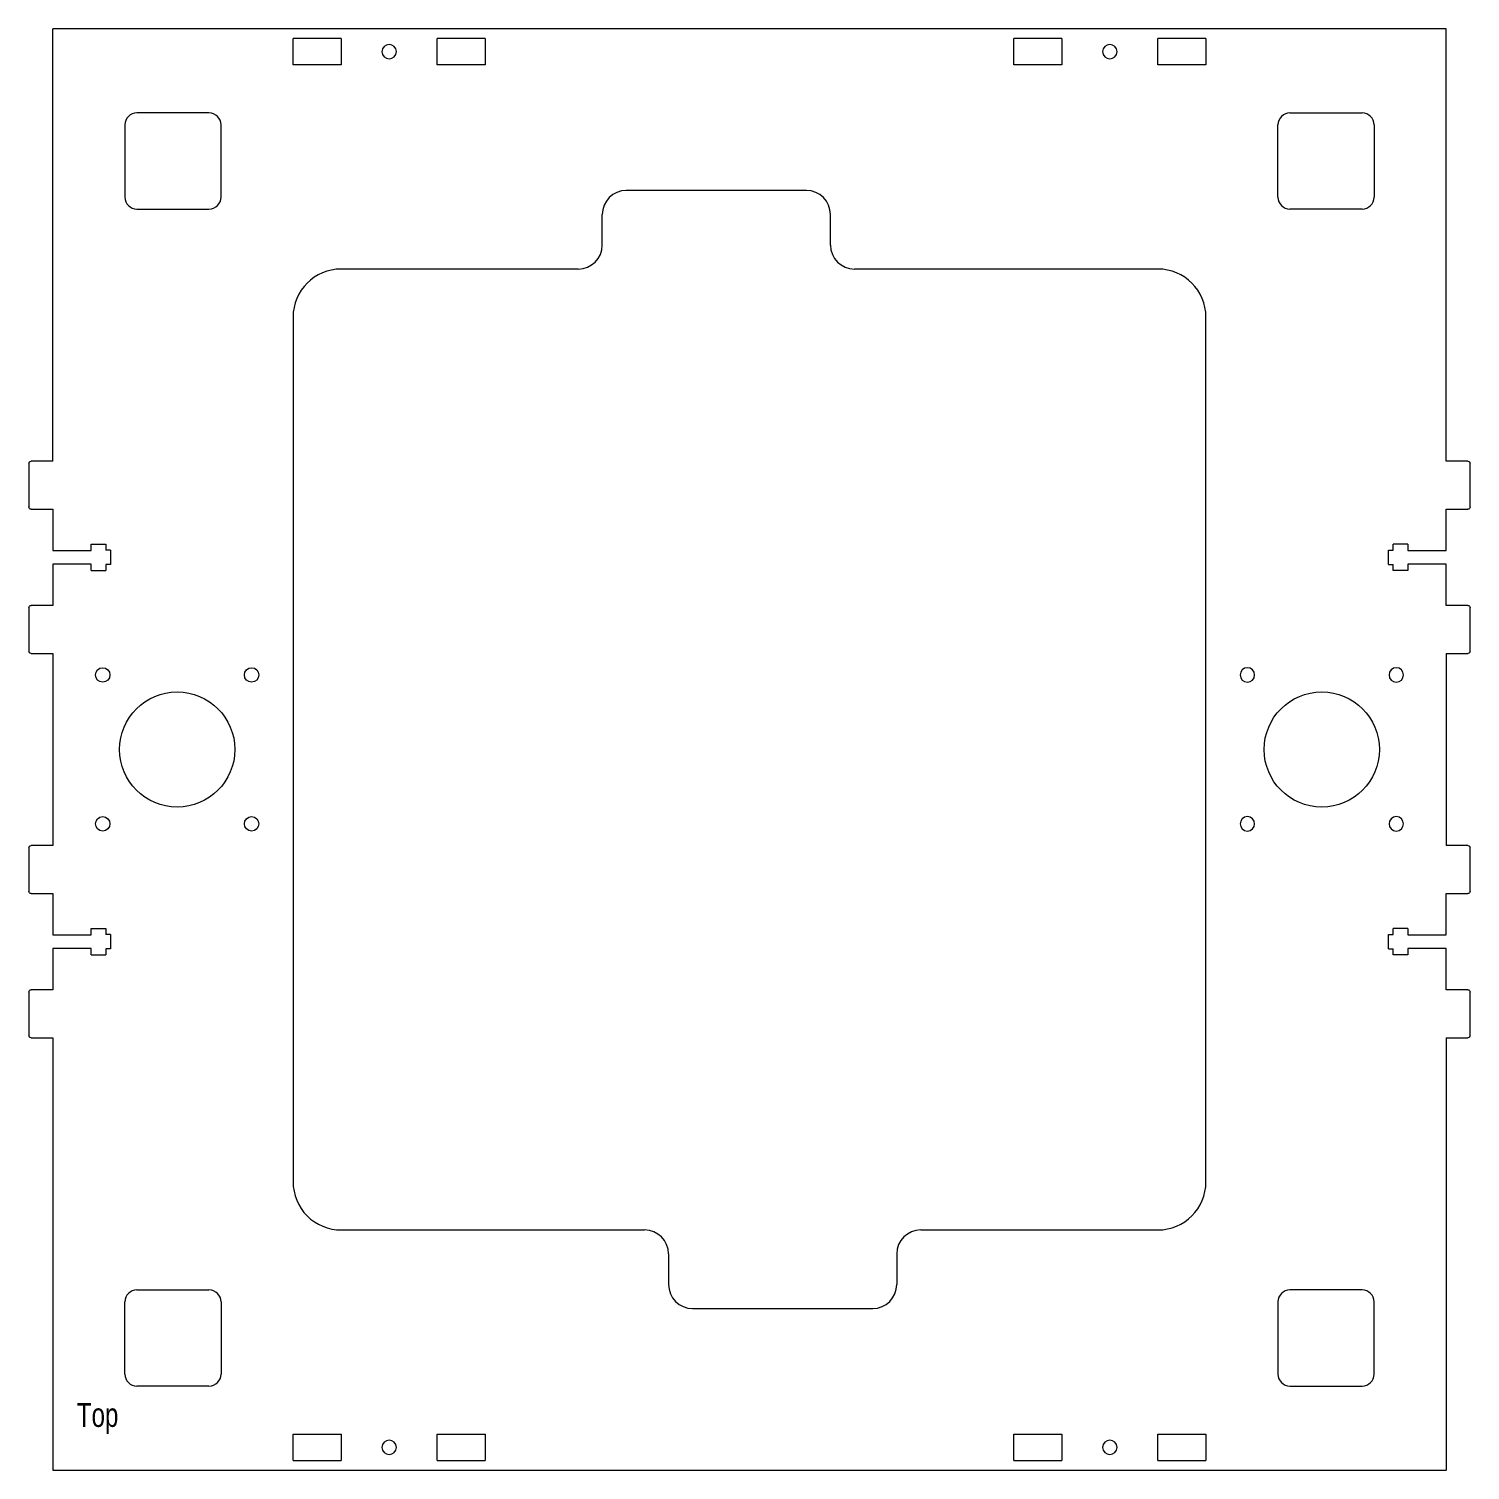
# Model space of a CAD drawing. Header units: millimetres. Extents: x -570 to 1260, y -948 to 580.
# Drawn here: x -150 to 150, y 280 to 580 of the extents above; entities that cross this region are included whole.
import ezdxf

# ---------------------------------------------------------------- set-up
doc = ezdxf.new("R2010")
doc.units = ezdxf.units.MM
doc.layers.get('0').update_dxf_attribs({"linetype": 'CONTINUOUS', "lineweight": 0, "true_color": 0x000000})
doc.layers.add('05 Top Panel', color=7, linetype='CONTINUOUS', lineweight=0, true_color=0x000000)
doc.layers.add('Text', color=1, linetype='CONTINUOUS', lineweight=0, true_color=0xff0000)
doc.styles.get("Standard").update_dxf_attribs({"font": 'txt', "width": 0.75})

# ---------------------------------------------------------------- blocks, each defined once
blk = doc.blocks.new('tslots-40')
for p, q in [((-20, 5.5), (-20, 0)), ((-20, 5.5), (-10, 5.5)), ((-10, 0), (-10, 5.5)), ((10, 5.5), (10, 0)), ((10, 5.5), (20, 5.5)), ((20, 0), (20, 5.5)), ((-20, 0), (-10, 0)), ((10, 0), (20, 0))]:
    blk.add_line(p, q)
blk.add_circle((0, 2.75), 1.5)
blk = doc.blocks.new('NEMA 17')
for centre in [(-15.495, 15.495), (15.495, 15.495), (-15.495, -15.495), (15.495, -15.495)]:
    blk.add_circle(centre, 1.5)
blk = doc.blocks.new('tgrips-40')
for p, q in [((-20, 0), (-20, 4.5)), ((-19.5, 5), (-10.5, 5)), ((-10, 4.5), (-10, 0)), ((10, 0), (10, 4.5)), ((10.5, 5), (19.5, 5)), ((20, 4.5), (20, 0)), ((-10, 0), (-1.42, 0)), ((-1.42, 0), (-1.42, -8)), ((1.4, 0), (10, 0)), ((1.4, -8), (1.4, 0)), ((-1.42, -8), (-2.75, -8)), ((-2.75, -8), (-2.75, -11)), ((2.75, -8), (1.4, -8)), ((2.75, -8), (2.75, -11)), ((-2.75, -11), (-1.5, -11)), ((-1.5, -12), (-1.5, -11)), ((-1.5, -12), (1.5, -12)), ((1.5, -11), (2.75, -11)), ((1.5, -12), (1.5, -11))]:
    blk.add_line(p, q)
for centre, start, end in [((-19.5, 4.5), 90, 180), ((-10.5, 4.5), 0, 90), ((10.5, 4.5), 90, 180), ((19.5, 4.5), 0, 90)]:
    blk.add_arc(centre, 0.5, start, end)

msp = doc.modelspace()

# ---------------------------------------------------------------- linework, layer by layer
at = {"layer": '05 Top Panel'}
for p, q in [((145, 580), (-145, 580)), ((-145, 490), (-145, 580)), ((145, 490), (145, 580)), ((-112.5, 562.49), (-127.5, 562.49)), ((112.5, 562.49), (127.5, 562.49)), ((-130, 559.99), (-130, 544.99)), ((-110, 544.99), (-110, 559.99)), ((110, 544.99), (110, 559.99)), ((130, 559.99), (130, 544.99)), ((11.85, 546.35), (-25.65, 546.35)), ((-127.5, 542.49), (-112.5, 542.49)), ((-30.65, 535), (-30.65, 541.35)), ((16.85, 535), (16.85, 541.35)), ((127.5, 542.49), (112.5, 542.49)), ((-35.65, 530), (-85, 530)), ((85, 530), (21.85, 530)), ((-95, 520.15), (-95, 340)), ((95, 340), (95, 520)), ((-145, 450), (-145, 410)), ((145, 450), (145, 410)), ((-145, 370), (-145, 280)), ((145, 370), (145, 280)), ((-85, 330), (-21.85, 330)), ((35.65, 330), (85, 330)), ((-16.85, 325), (-16.85, 318.65)), ((30.65, 325), (30.65, 318.65)), ((-130, 300.01), (-130, 315.01)), ((-127.5, 317.51), (-112.5, 317.51)), ((-110, 315.01), (-110, 300.01)), ((110, 315.01), (110, 300.01)), ((127.5, 317.51), (112.5, 317.51)), ((130, 300.01), (130, 315.01)), ((-11.85, 313.65), (25.65, 313.65)), ((-112.5, 297.51), (-127.5, 297.51)), ((112.5, 297.51), (127.5, 297.51)), ((-145, 280), (145, 280))]:
    msp.add_line(p, q, dxfattribs=at)
for centre in [(-119.12, 430), (119.12, 430)]:
    msp.add_circle(centre, 12, dxfattribs=at)
for centre, radius, start, end in [((-127.5, 559.99), 2.5, 90.0001, 180.0001), ((-112.5, 559.99), 2.5, 0.0001, 90.0001), ((112.5, 559.99), 2.5, 89.9999, 179.9999), ((127.5, 559.99), 2.5, 359.9999, 89.9999), ((-25.65, 541.35), 5, 90, 180), ((11.85, 541.35), 5, 0, 90), ((-127.5, 544.99), 2.5, 180.0001, 270.0001), ((-112.5, 544.99), 2.5, 270.0001, 0.0001), ((112.5, 544.99), 2.5, 179.9999, 269.9999), ((127.5, 544.99), 2.5, 269.9999, 359.9999), ((-35.65, 535), 5, 270, 0), ((21.85, 535), 5, 180, 270), ((-85, 520), 10, 90, 179.9998), ((85, 520), 10, 360, 90), ((-85, 340), 10, 179.9998, 270), ((85, 340), 10, 270, 360), ((-21.85, 325), 5, 0, 90), ((35.65, 325), 5, 90, 180), ((-11.85, 318.65), 5, 180, 270), ((25.65, 318.65), 5, 270, 0), ((-127.5, 315.01), 2.5, 89.9998, 179.9998), ((-112.5, 315.01), 2.5, 359.9998, 89.9998), ((112.5, 315.01), 2.5, 90, 180), ((127.5, 315.01), 2.5, 360, 90), ((-127.5, 300.01), 2.5, 179.9998, 269.9998), ((-112.5, 300.01), 2.5, 269.9998, 359.9998), ((112.5, 300.01), 2.5, 180, 270), ((127.5, 300.01), 2.5, 270, 360)]:
    msp.add_arc(centre, radius, start, end, dxfattribs=at)

# ---------------------------------------------------------------- block references
at = {"layer": '05 Top Panel', "yscale": -1}
for name, p, rotation in [('tslots-40', (-75, 572.5), 180), ('tslots-40', (75, 572.5), 180), ('tgrips-40', (-145, 470), 270), ('tgrips-40', (145, 470), 89.99999999999999), ('NEMA 17', (119.12, 430.02), 89.99999999999999), ('tgrips-40', (-145, 390), 270), ('tgrips-40', (145, 390), 89.99999999999999), ('tslots-40', (-75, 287.5), 360), ('tslots-40', (75, 287.5), 360)]:
    msp.add_blockref(name, p, dxfattribs=dict(at, rotation=rotation))
at = {"layer": '05 Top Panel', "rotation": 90.00000000000001}
msp.add_blockref('NEMA 17', (-119.12, 430.02), dxfattribs=at)

# ---------------------------------------------------------------- texts
at = {"layer": 'Text', "insert": (-140, 287.5), "char_height": 5, "width": 100, "attachment_point": 7}
msp.add_mtext('Top', dxfattribs=at)

doc.saveas('drawing.dxf')
